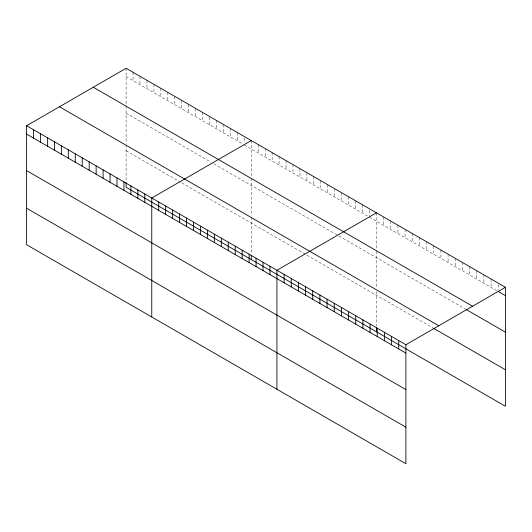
<?xml version="1.0" encoding="UTF-8"?>
<svg xmlns="http://www.w3.org/2000/svg" width="532" height="532" viewBox="0 0 532 532"><rect width="100%" height="100%" fill="white"/><g stroke="black" fill="none" stroke-linecap="round" stroke-linejoin="round"><path stroke-width="0.4" stroke-dasharray="2.66 2" d="M126.104 76.655L242.931 144.099M244.321 144.904L367.399 215.965M369.487 217.169L496.802 290.672M126.104 113.163L210.938 162.14M213.724 163.75L338.192 235.61M338.891 236.008L465.281 308.979M126.104 150.775L180.341 182.09M181.738 182.895L305.514 254.356M306.904 255.161L433.041 327.985M498.238 284.653L498.238 289.98M491.069 278.994L491.069 287.366M483.907 274.858L483.907 283.23M476.745 270.722L476.745 279.094M469.576 266.585L469.576 274.958M462.414 262.449L462.414 270.821M455.246 258.313L455.246 266.685M448.084 254.176L448.084 262.549M440.922 250.04L440.922 258.412M433.753 245.904L433.753 254.276M426.591 241.767L426.591 250.14M419.429 237.631L419.429 246.003M412.26 233.495L412.26 241.867M405.098 229.358L405.098 237.731M397.936 225.222L397.936 233.595M390.767 221.086L390.767 229.458M383.605 216.95L383.605 225.322M376.437 212.813L376.437 249.581M376.437 251.204L376.437 287.785M376.437 291.543L376.437 326.136M369.487 210.32L369.487 215.646M362.531 204.78L362.531 213.152M355.576 200.763L355.576 209.136M348.626 196.754L348.626 205.126M341.67 192.737L341.67 201.109M334.714 188.72L334.714 197.093M327.765 184.71L327.765 193.083M320.809 180.694L320.809 189.066M313.853 176.677L313.853 185.05M306.904 172.661L306.904 181.033M299.948 168.651L299.948 177.023M292.992 164.634L292.992 173.006M286.043 160.617L286.043 168.99M279.087 156.608L279.087 164.98M272.131 152.591L272.131 160.963M265.182 148.574L265.182 156.947M258.226 144.558L258.226 152.93M251.27 140.548L251.27 176.504M251.27 178.127L251.27 215.52M251.27 217.023L251.27 253.87M244.321 138.054L244.321 142.623M237.365 132.515L237.365 140.887M230.409 128.505L230.409 136.87M223.46 124.488L223.46 132.86M216.504 120.471L216.504 128.844M209.548 117.22L209.548 124.827M202.599 112.445L202.599 120.817M195.643 108.428L195.643 116.801M188.687 104.412L188.687 112.784M181.738 100.402L181.738 108.767M174.782 96.385L174.782 104.757M167.826 92.369L167.826 100.741M160.877 88.352L160.877 96.724M153.921 84.342L153.921 92.714M146.965 80.325L146.965 88.698M140.016 76.309L140.016 84.681M133.06 72.299L133.06 80.665M126.104 68.282L126.104 105.05M126.104 105.861L126.104 143.254M126.104 144.757L126.104 181.605"/><path stroke-width="0.8" d="M26.6 125.732L405.896 344.716L405.896 463.718L26.6 244.733L26.6 125.732L126.104 68.282L505.4 287.267L505.4 406.268L126.104 187.284L126.104 182.416M251.27 140.548L151.766 197.997L151.766 316.999M376.437 212.813L276.933 270.263L276.933 389.264M405.896 344.716L505.4 287.267M498.238 291.503L505.4 295.639M93.266 87.241L472.562 306.226M465.999 309.398L505.4 332.148M59.438 106.772L438.734 325.757M433.753 328.397L505.4 369.76M26.6 134.104L405.896 353.088M26.6 170.612L405.896 389.597M26.6 208.225L405.896 427.209M398.727 340.58L398.727 348.952M391.565 336.443L391.565 344.816M384.403 332.307L384.403 340.679M377.235 328.171L377.235 336.543M376.437 327.759L376.437 331.815M370.073 324.035L370.073 332.407M362.91 319.898L362.91 328.271M355.742 315.762L355.742 324.134M348.58 311.626L348.58 319.998M341.418 307.489L341.418 315.862M334.249 303.353L334.249 311.725M327.087 299.217L327.087 307.582M319.918 295.08L319.918 303.446M312.756 290.944L312.756 299.31M305.594 286.808L305.594 295.174M298.425 282.672L298.425 291.037M291.263 278.535L291.263 286.901M284.101 274.399L284.101 282.765M269.983 266.246L269.983 274.618M263.027 262.229L263.027 270.602M256.072 258.213L256.072 266.585M251.27 255.493L251.27 259.55M249.122 254.203L249.122 262.575M242.166 250.186L242.166 258.559M235.21 246.17L235.21 254.542M228.261 242.16L228.261 250.525M221.305 238.143L221.305 246.516M214.349 234.127L214.349 242.499M207.4 230.11L207.4 238.482M200.444 226.1L200.444 234.472M193.488 222.083L193.488 230.456M186.539 218.067L186.539 226.439M179.583 214.057L179.583 222.423M172.627 210.04L172.627 218.413M165.671 206.024L165.671 214.396M158.722 202.007L158.722 210.379M144.81 193.981L144.81 202.353M137.861 189.964L137.861 198.336M130.905 185.954L130.905 194.32M123.949 181.937L123.949 190.31M117 177.921L117 186.293M110.044 173.904L110.044 182.277M103.088 169.894L103.088 178.267M96.139 165.878L96.139 174.25M89.183 161.861L89.183 170.233M82.227 157.851L82.227 166.217M75.278 153.834L75.278 162.207M68.322 149.818L68.322 158.19M61.366 145.801L61.366 154.174M54.417 141.791L54.417 150.164M47.461 137.775L47.461 146.147M40.505 133.758L40.505 142.13M33.556 129.748L33.556 138.114"/></g></svg>
